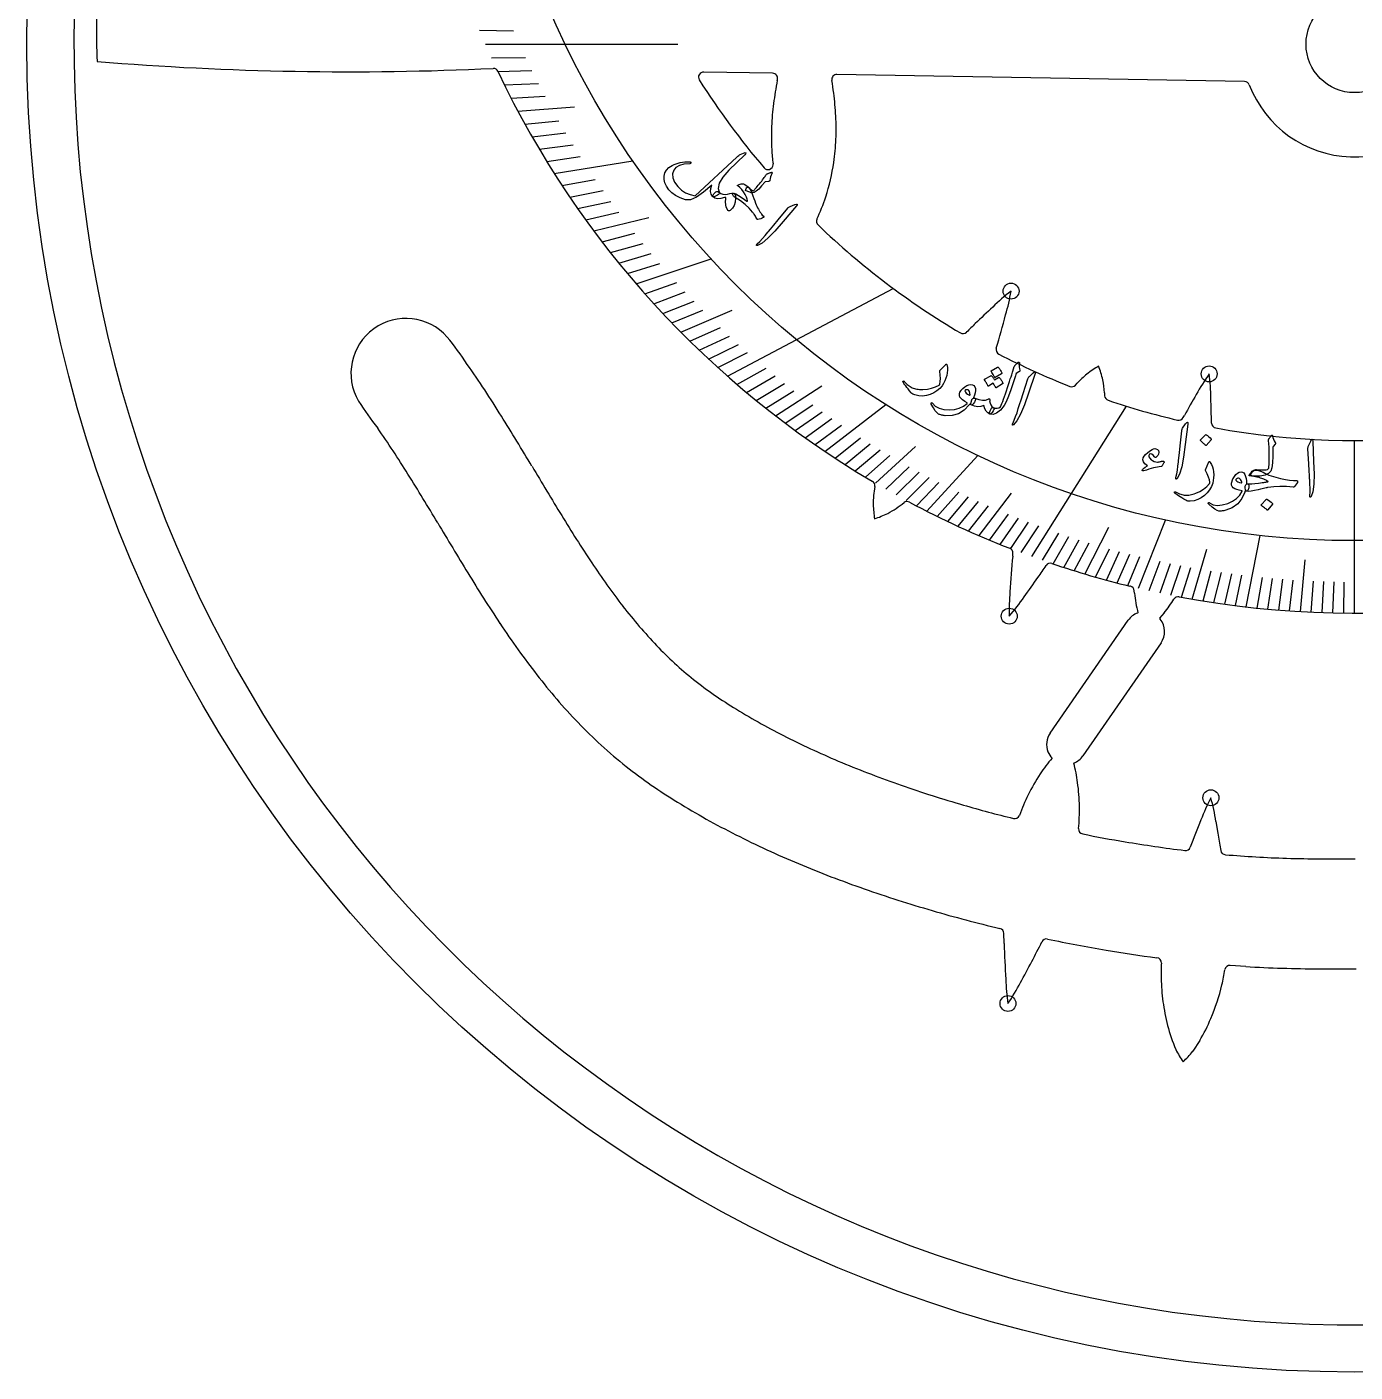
# Model space of a CAD drawing. Header units: millimetres. Extents: x -65 to 65, y -65 to 65.
# Drawn here: x -65 to 0, y -65 to 0.8 of the extents above; entities that cross this region are included whole.
import ezdxf

# ---------------------------------------------------------------- set-up
doc = ezdxf.new("R2010")
doc.units = ezdxf.units.MM
for name, color, linetype in [('CUT_INNER', 6, 'Continuous'), ('CUT_OUTER', 1, 'Continuous'), ('ENGRAVE', 7, 'Continuous'), ('ENGRAVE_FINE', 8, 'Continuous'), ('TEXT', 5, 'Continuous')]:
    doc.layers.add(name, color=color, linetype=linetype)

msp = doc.modelspace()

# ---------------------------------------------------------------- linework, layer by layer
at = {"layer": 'CUT_INNER'}
for points in [[(-61.562, -0.848), (-61.562, -0.843)], [(-28.491, -1.426), (-31.863, -1.367)], [(-28.261, -1.778), (-28.25, -1.727)], [(-5.383, -1.829), (-25.34, -1.481)], [(-28.468, -5.907), (-28.467, -5.882), (-28.47, -5.857)], [(-13.661, -16.687), (-13.572, -16.589)], [(-12.241, -17.066), (-12.234, -17.21)], [(-8.388, -18.277), (-8.329, -18.171)], [(-23.607, -21.402), (-23.622, -21.393)], [(-16.736, -25.057), (-16.723, -24.93)], [(-10.975, -26.536), (-11.003, -26.529)], [(-10.775, -26.876), (-10.784, -26.758)], [(-14.902, -33.723), (-11.077, -28.197)], [(-10.633, -27.846), (-10.605, -27.836)], [(-9.32, -27.831), (-9.553, -28.099), (-9.512, -28.146)], [(-9.474, -29.307), (-13.299, -34.833)], [(-13.743, -35.185), (-13.75, -35.188)], [(-6.785, -38.052), (-6.687, -38.629), (-6.592, -39.207), (-6.552, -39.463)], [(-17.156, -44.017), (-17.169, -43.523)], [(-5.325, -45.147), (-6.083, -45.091)], [(-7.577, -48.771), (-7.916, -49.294), (-7.919, -49.298)]]:
    msp.add_lwpolyline(points, dxfattribs=at)
msp.add_circle((0, 0), 2.375, dxfattribs=at)
for centre, radius, start, end in [((0, 0), 62.692, 117.07559, 271.72351), ((-31.87, 0.555), 29.725, 175.28933, 182.6965), ((-49.242, 148.882), 150.236, 265.29621, 272.7004), ((-42.168, -1.437), 0.25, 25.48947, 89), ((-0.001, 18.573), 46.424, 205.38591, 239.4153), ((-31.868, -1.617), 0.25, 89, 212.51953), ((-0.005, 18.57), 37.97, 212.35844, 220.42855), ((-28.495, -1.676), 0.25, 348.16692, 89), ((-11.482, -5.085), 17.102, 168.85047, 172.67583), ((-25.345, -1.731), 0.25, 89, 189.83308), ((-36.663, -3.71), 11.241, 6.7186, 9.91993), ((-5.388, -2.079), 0.25, 21.09375, 89), ((-40.36, -4.312), 14.983, 3.001, 7.3522), ((0, 0), 5.525, 201.10463, 334.67159), ((-15.112, -4.616), 13.442, 172.68423, 177.51311), ((0, 18.574), 46.425, 259.34572, 332.57926), ((0, 18.573), 37.975, 259.68682, 325.64284), ((-37.666, -4.168), 12.285, 357.71022, 2.98794), ((-17.087, -4.527), 11.465, 177.53029, 183.18171), ((-21.979, -4.903), 6.561, 182.2705, 188.35917), ((-36.264, -4.221), 10.882, 351.71689, 357.68981), ((-28.717, -5.891), 0.25, 220.25391, 356.52172), ((-35.562, -4.325), 10.172, 341.94847, 351.73128), ((-34.666, -4.632), 9.225, 334.71992, 342.03348), ((-26.095, -8.671), 0.25, 156.52121, 226.23047), ((-0.011, 18.558), 37.956, 226.23171, 239.46455), ((-10.791, -19.933), 9.89, 127.5413, 134.42556), ((-26.594, -10.468), 9.911, 343.6984, 350.57609), ((39.658, -74.096), 83.906, 133.13851, 133.94083), ((-46.442, -16.115), 2.692, 41.37716, 210.40164), ((-0.366, -32.803), 26.4, 133.58125, 134.87681), ((-92.311, 6.906), 77.883, 343.75363, 345.00082), ((-57.678, -25.135), 17.098, 33.60049, 39.17037), ((-19.169, -13.918), 0.25, 239.58984, 314.86322), ((-17.298, -14.952), 0.25, 163.91128, 242.75391), ((-91.729, -49.31), 58.852, 31.9079, 34.85802), ((-0.048, 18.467), 37.858, 242.69897, 248.47607), ((-8.195, -22.858), 8.315, 121.37763, 126.22199), ((-19.219, -18.151), 7.109, 13.99183, 19.65855), ((-7.721, -22.309), 8.183, 131.1783, 135.65107), ((-19.738, -17.692), 7.523, 4.77759, 9.64304), ((0.926, -21.898), 9.89, 144.41617, 151.30061), ((-16.944, -17.428), 9.911, 0.57344, 7.45097), ((-13.846, -16.519), 0.25, 248.37891, 317.83371), ((-34.992, -8.648), 16.359, 212.66337, 218.32823), ((-11.984, -17.197), 0.25, 182.79129, 251.54297), ((-0.042, 18.429), 37.825, 251.46837, 256.82358), ((64.926, -59.085), 83.906, 150.01351, 150.81583), ((-87.51, -19.955), 80.519, 1.00296, 1.86876), ((-166.021, -95.59), 146.38, 30.78792, 31.91579), ((-8.607, -18.157), 0.25, 256.81641, 331.08966), ((-91.875, -49.403), 53.64, 31.91311, 34.79454), ((-6.753, -18.542), 0.25, 180.796, 259.62891), ((-165.671, -95.384), 140.589, 30.78173, 31.92126), ((204.226, 124.992), 284.594, 210.78388, 211.35161), ((-23.733, -21.617), 0.25, 351.54129, 59.58984), ((-17.727, -22.635), 5.842, 170.33814, 179.08036), ((-16.467, -22.201), 7.109, 182.74183, 188.40855), ((-26.361, -15.433), 8.315, 290.12763, 294.97199), ((-25.904, -17.518), 6.25, 299.24646, 308.02155), ((-21.906, -22.642), 0.25, 62.0523, 126.58371), ((-0.049, 18.467), 46.308, 242.00141, 248.6853), ((204.25, 124.999), 290.003, 210.78613, 211.35127), ((19.419, 12.389), 68.185, 211.34383, 213.64057), ((-16.972, -24.906), 0.25, 354.51178, 68.73047), ((-6.599, -4.932), 36.928, 213.63093, 217.70725), ((57.571, -31.643), 74.598, 174.93517, 176.28544), ((-40.843, -8.303), 30.969, 324.92481, 326.22037), ((-14.895, -25.661), 0.25, 71.54397, 146.11322), ((-0.007, 18.548), 46.399, 251.38707, 256.29072), ((19.788, 12.619), 74.005, 211.35113, 213.61465), ((-84.39, 21.798), 83.906, 324.38851, 325.19083), ((-7.009, -27.682), 9.899, 174.94639, 181.83223), ((-11.034, -26.779), 0.25, 4.73438, 76.46484), ((-4.449, -26.251), 6.356, 185.63782, 194.43468), ((-16.36, -12.479), 24.591, 217.70546, 223.59412), ((-24.354, -21.475), 9.902, 318.79743, 325.67356), ((-14.336, -23.728), 6.481, 320.71526, 328.00985), ((-8.629, -27.297), 0.25, 79.2804, 147.14062), ((-10.275, -28.752), 0.975, 111.55554, 145.30554), ((-10.275, -28.752), 0.975, 325.30554, 38.43054), ((-6.029, -4.535), 43.008, 213.62344, 215.72636), ((-20.707, -16.609), 18.595, 223.61493, 231.19854), ((-12.173, -9.093), 35.359, 215.54417, 218.00727), ((-15.931, -12.136), 30.524, 217.85179, 220.73951), ((-19.692, -15.062), 20.437, 231.69738, 238.8592), ((-18.651, -14.557), 26.884, 220.61117, 223.9306), ((-12.85, -4.148), 33.317, 238.49426, 243.3214), ((-20.473, -16.376), 24.309, 223.82373, 227.54661), ((-8.84, 3.794), 42.214, 243.29894, 247.3429), ((-14.101, -34.278), 0.975, 145.30554, 201.55554), ((-21.634, -17.692), 22.555, 227.46661, 231.54497), ((-14.113, -34.284), 0.962, 201.47917, 223.64651), ((-14.101, -34.278), 0.975, 291.55554, 325.30554), ((-19.789, -15.181), 25.669, 231.80431, 238.63538), ((-5.298, 12.24), 51.373, 247.32621, 250.79771), ((-10.045, -39.124), 6.335, 138.76141, 147.50971), ((-19.863, -36.913), 6.352, 6.95993, 15.75657), ((-7.103, -41.161), 9.912, 146.7131, 153.55629), ((-23.384, -37.482), 9.917, 0.92627, 7.76114), ((-2.467, 20.329), 59.943, 250.78502, 253.84715), ((-7.246, -41.109), 9.76, 153.46056, 159.86978), ((-12.94, -4.309), 38.518, 238.35399, 243.22626), ((-4.449, 12.81), 52.169, 253.64061, 256.41515), ((-23.146, -37.497), 9.679, 354.66738, 1.03488), ((1.746, -41.464), 9.901, 152.47716, 159.35434), ((-16.574, -39.537), 9.901, 8.62721, 15.51186), ((-16.642, -37.657), 0.25, 255.91891, 338.38406), ((70.273, -69.295), 83.861, 158.06892, 159.04913), ((-8.907, 3.65), 47.44, 243.20784, 247.27814), ((-13.26, -38.413), 0.25, 176.1388, 258.56773), ((-3.672, 7.788), 47.435, 258.27779, 260.8274), ((-0.16, 26.702), 66.669, 260.4389, 262.97847), ((-8.276, -39.219), 0.25, 262.39375, 338.96161), ((-6.305, -39.425), 0.25, 188.84276, 265.77692), ((-5.345, 12.119), 56.628, 247.26376, 250.75101), ((-1.743, 13.162), 53.034, 265.04544, 268.28746), ((-1.144, 30.001), 69.883, 268.20913, 270.96076), ((-2.497, 20.236), 65.229, 250.73969, 253.81123), ((-0.926, 25.543), 70.765, 253.7873, 256.57266), ((-17.419, -43.529), 0.25, 1.46071, 75.91891), ((57.402, -41.564), 74.598, 181.8841, 183.23437), ((-58.323, -22.357), 48.128, 332.0665, 333.36205), ((-15.081, -44.048), 0.25, 78.56792, 153.06215), ((-1.184, 21.696), 66.947, 258.06279, 260.56582), ((-2.375, 12.573), 57.753, 260.24847, 262.74128), ((-9.706, -44.965), 0.25, 356.77641, 82.39375), ((-89.983, -5.692), 83.906, 331.33744, 332.13975), ((-2.207, -45.472), 7.266, 176.11234, 181.97571), ((-13.596, -44.269), 7.321, 345.98184, 351.88451), ((-6.101, -45.34), 0.25, 85.77739, 171.20963), ((-1.547, 17.54), 62.801, 266.55085, 268.17898), ((-1.145, 29.867), 75.134, 268.17148, 270.93302), ((-7.174, -45.445), 9.909, 181.89699, 188.77607), ((-25.143, -41.388), 9.893, 325.74141, 332.6241), ((0.809, -45.497), 10.28, 181.25778, 187.66776), ((-16.394, -43.706), 10.172, 336.94149, 346.7243), ((0.45, -45.547), 9.917, 187.65786, 194.49273), ((-1.34, -46.041), 8.06, 194.27652, 203.16084), ((-15.676, -44.021), 9.389, 329.61005, 336.99434), ((-2.455, -45.91), 7.109, 207.67235, 213.33907), ((-14.28, -43.943), 8.315, 315.05815, 319.90252)]:
    msp.add_arc(centre, radius, start, end, dxfattribs=at)
at = {"layer": 'CUT_OUTER'}
msp.add_circle((0, 0), 65, dxfattribs=at)
at = {"layer": 'ENGRAVE'}
for points in [[(-42.548, 0), (-33.123, 0)], [(-39.18, -6.332), (-35.337, -5.71)], [(-35.17, -11.732), (-31.505, -10.509)], [(-30.706, -16.247), (-22.589, -11.953)], [(-25.926, -19.938), (-22.946, -17.646)], [(-15.8, -25.08), (-11.165, -17.723)], [(0, -27.852), (0, -19.402)], [(-20.934, -22.864), (-18.436, -20.137)], [(-10.576, -26.631), (-9.251, -23.293)], [(-5.3, -27.548), (-4.628, -24.052)]]:
    msp.add_lwpolyline(points, dxfattribs=at)
for centre, radius in [((0, 18.574), 42.877), ((-16.817, -12.09), 0.39), ((-7.117, -16.142), 0.39), ((-16.904, -27.999), 0.39), ((-7.034, -36.888), 0.39), ((-16.967, -46.958), 0.39)]:
    msp.add_circle(centre, radius, dxfattribs=at)
at = {"layer": 'ENGRAVE_FINE'}
for points in [[(-42.841, 0.685), (-41.176, 0.659)], [(-42.247, -0.676), (-40.582, -0.649)], [(-41.937, -1.342), (-40.273, -1.289)], [(-41.619, -1.999), (-39.956, -1.919)], [(-41.292, -2.646), (-39.631, -2.54)], [(-40.958, -3.284), (-38.188, -3.062)], [(-40.617, -3.912), (-38.961, -3.753)], [(-40.268, -4.531), (-38.615, -4.345)], [(-39.912, -5.141), (-38.263, -4.928)], [(-39.549, -5.741), (-37.905, -5.502)], [(-38.804, -6.913), (-37.17, -6.622)], [(-38.422, -7.485), (-36.794, -7.168)], [(-38.035, -8.048), (-36.413, -7.704)], [(-37.641, -8.601), (-36.026, -8.232)], [(-37.242, -9.146), (-34.556, -8.486)], [(-36.838, -9.681), (-35.238, -9.26)], [(-36.428, -10.207), (-34.836, -9.761)], [(-36.013, -10.724), (-34.43, -10.253)], [(-35.594, -11.232), (-34.02, -10.736)], [(-34.741, -12.222), (-33.187, -11.675)], [(-34.308, -12.704), (-32.765, -12.132)], [(-33.871, -13.177), (-32.339, -12.581)], [(-33.43, -13.641), (-31.91, -13.021)], [(-32.985, -14.096), (-30.466, -13.02)], [(-32.536, -14.543), (-31.04, -13.875)], [(-32.083, -14.982), (-30.601, -14.29)], [(-31.627, -15.412), (-30.158, -14.696)], [(-31.168, -15.834), (-29.713, -15.095)], [(-30.24, -16.652), (-28.814, -15.867)], [(-29.771, -17.049), (-28.36, -16.241)], [(-29.3, -17.438), (-27.905, -16.608)], [(-28.825, -17.819), (-27.446, -16.967)], [(-28.348, -18.192), (-26.074, -16.732)], [(-27.869, -18.557), (-26.523, -17.661)], [(-27.387, -18.914), (-26.058, -17.996)], [(-26.902, -19.263), (-25.592, -18.325)], [(-26.415, -19.604), (-25.123, -18.645)], [(-25.435, -20.264), (-24.181, -19.264)], [(-24.942, -20.582), (-23.707, -19.563)], [(-23.452, -21.493), (-21.49, -19.695)], [(-24.447, -20.893), (-23.231, -19.854)], [(-23.95, -21.197), (-22.755, -20.139)], [(-22.951, -21.782), (-21.797, -20.686)], [(-22.449, -22.063), (-21.316, -20.949)], [(-21.945, -22.337), (-20.833, -21.205)], [(-21.44, -22.604), (-20.35, -21.455)], [(-20.426, -23.117), (-19.38, -21.933)], [(-19.916, -23.363), (-18.893, -22.163)], [(-19.406, -23.601), (-18.406, -22.385)], [(-18.381, -24.058), (-16.791, -21.978)], [(-18.894, -23.833), (-17.917, -22.601)], [(-17.867, -24.276), (-16.938, -23.014)], [(-17.351, -24.487), (-16.447, -23.21)], [(-16.835, -24.692), (-15.955, -23.401)], [(-16.318, -24.889), (-15.463, -23.584)], [(-13.197, -25.937), (-12.027, -23.637)], [(-15.281, -25.265), (-14.476, -23.933)], [(-14.761, -25.443), (-13.981, -24.099)], [(-14.24, -25.614), (-13.486, -24.258)], [(-13.719, -25.778), (-12.991, -24.41)], [(-12.674, -26.088), (-11.998, -24.698)], [(-12.15, -26.233), (-11.502, -24.833)], [(-11.626, -26.372), (-11.004, -24.962)], [(-7.943, -27.167), (-7.227, -24.718)], [(-11.101, -26.505), (-10.507, -25.084)], [(-10.05, -26.751), (-9.51, -25.312)], [(-9.524, -26.864), (-9.011, -25.417)], [(-8.998, -26.971), (-8.512, -25.517)], [(-8.47, -27.072), (-8.013, -25.61)], [(-2.651, -27.776), (-2.41, -25.25)], [(-7.415, -27.256), (-7.013, -25.78)], [(-6.887, -27.338), (-6.513, -25.856)], [(-6.358, -27.414), (-6.013, -25.926)], [(-5.829, -27.484), (-5.513, -25.991)], [(-4.771, -27.606), (-4.511, -26.104)], [(-4.241, -27.657), (-4.01, -26.151)], [(-3.712, -27.703), (-3.509, -26.193)], [(-3.182, -27.742), (-3.008, -26.23)], [(-2.121, -27.803), (-2.006, -26.286)], [(-1.591, -27.824), (-1.504, -26.305)], [(-1.061, -27.84), (-1.003, -26.32)], [(-0.53, -27.849), (-0.501, -26.328)]]:
    msp.add_lwpolyline(points, dxfattribs=at)
at = {"layer": 'TEXT'}
for points in [[(-30.634, -6.177), (-30.93, -6.51), (-31.107, -6.808), (-31.163, -7.072), (-31.098, -7.301), (-31.105, -7.325), (-31.133, -7.354), (-31.183, -7.39), (-31.255, -7.432), (-31.314, -7.462), (-31.36, -7.478), (-31.394, -7.48), (-31.416, -7.468), (-31.491, -7.345), (-31.524, -7.209), (-31.515, -7.059), (-31.463, -6.895), (-31.87, -7.253), (-32.22, -7.493), (-32.514, -7.613), (-32.753, -7.614), (-33.015, -7.52), (-33.238, -7.407), (-33.422, -7.275), (-33.566, -7.125), (-33.682, -6.955), (-33.76, -6.787), (-33.799, -6.62), (-33.799, -6.455), (-33.76, -6.3), (-33.682, -6.163), (-33.564, -6.042), (-33.408, -5.939), (-33.316, -5.895), (-33.22, -5.856), (-33.119, -5.824), (-33.014, -5.798), (-32.904, -5.778), (-32.79, -5.764), (-32.671, -5.756), (-32.547, -5.755), (-32.532, -5.757), (-32.518, -5.762), (-32.507, -5.77), (-32.497, -5.78), (-32.492, -5.79), (-32.489, -5.801), (-32.49, -5.813), (-32.495, -5.825), (-32.503, -5.835), (-32.515, -5.844), (-32.531, -5.849), (-32.551, -5.851), (-32.831, -5.882), (-33.054, -5.944), (-33.221, -6.039), (-33.331, -6.167), (-33.393, -6.349), (-33.381, -6.545), (-33.296, -6.754), (-33.136, -6.974), (-32.959, -7.141), (-32.758, -7.272), (-32.533, -7.364), (-32.285, -7.419), (-30.238, -5.527), (-30.189, -5.483), (-30.145, -5.447), (-30.108, -5.42), (-30.076, -5.403), (-29.838, -5.308), (-29.804, -5.317), (-29.795, -5.339), (-29.811, -5.373), (-29.853, -5.42)], [(-28.643, -6.306), (-28.625, -6.3), (-28.608, -6.295), (-28.594, -6.29), (-28.58, -6.285), (-28.569, -6.281), (-28.56, -6.278), (-28.552, -6.276), (-28.547, -6.274), (-28.536, -6.273), (-28.526, -6.274), (-28.518, -6.278), (-28.511, -6.284), (-28.506, -6.291), (-28.504, -6.3), (-28.505, -6.308), (-28.509, -6.317), (-28.554, -6.407), (-28.589, -6.496), (-28.613, -6.583), (-28.626, -6.668), (-28.631, -6.688), (-28.642, -6.703), (-28.66, -6.714), (-28.684, -6.719), (-28.853, -6.738), (-29.027, -6.943), (-29.167, -7.092), (-29.289, -7.198), (-29.393, -7.262), (-29.48, -7.282), (-29.537, -7.275), (-29.612, -7.253), (-29.705, -7.216), (-29.815, -7.164), (-29.79, -7.062), (-29.75, -7.01), (-29.693, -7.009), (-29.619, -7.059), (-29.57, -7.102), (-29.523, -7.138), (-29.48, -7.169), (-29.438, -7.193), (-29.424, -7.181), (-29.405, -7.163), (-29.382, -7.138), (-29.354, -7.106), (-29.321, -7.067), (-29.284, -7.021), (-29.24, -6.968), (-29.192, -6.909), (-29.132, -6.836), (-29.076, -6.767), (-29.025, -6.702), (-28.978, -6.641), (-28.935, -6.584), (-28.896, -6.53), (-28.861, -6.48), (-28.831, -6.433), (-28.806, -6.397), (-28.784, -6.369), (-28.765, -6.351), (-28.748, -6.341), (-28.73, -6.336), (-28.706, -6.329), (-28.677, -6.319), (-28.643, -6.306)], [(-30.364, -7.31), (-30.332, -7.355), (-30.311, -7.409), (-30.3, -7.473), (-30.301, -7.546), (-30.327, -7.737), (-30.379, -7.899), (-30.459, -8.032), (-30.568, -8.137), (-30.607, -8.158), (-30.643, -8.158), (-30.676, -8.138), (-30.705, -8.098), (-30.757, -7.986), (-30.787, -7.859), (-30.793, -7.719), (-30.776, -7.564), (-30.774, -7.531), (-30.785, -7.512), (-30.807, -7.505), (-30.841, -7.511), (-31.026, -7.561), (-31.184, -7.569), (-31.315, -7.537), (-31.419, -7.465), (-31.424, -7.453), (-31.424, -7.436), (-31.418, -7.415), (-31.407, -7.39), (-31.364, -7.325), (-31.32, -7.273), (-31.275, -7.234), (-31.227, -7.209), (-31.204, -7.205), (-31.182, -7.207), (-31.159, -7.215), (-31.136, -7.23), (-31.032, -7.305), (-30.926, -7.349), (-30.816, -7.363), (-30.703, -7.346), (-30.585, -7.316), (-30.489, -7.3), (-30.415, -7.298), (-30.364, -7.31)], [(-30.192, -6.899), (-30.136, -6.869), (-30.08, -6.848), (-30.025, -6.835), (-29.97, -6.832), (-29.91, -6.843), (-29.846, -6.87), (-29.778, -6.912), (-29.707, -6.971), (-29.671, -7.005), (-29.638, -7.041), (-29.609, -7.078), (-29.583, -7.117), (-29.559, -7.157), (-29.538, -7.197), (-29.519, -7.239), (-29.502, -7.281), (-29.452, -7.429), (-29.405, -7.561), (-29.364, -7.677), (-29.327, -7.777), (-29.294, -7.862), (-29.267, -7.93), (-29.244, -7.983), (-29.226, -8.02), (-29.186, -8.086), (-29.147, -8.149), (-29.108, -8.208), (-29.068, -8.264), (-29.03, -8.317), (-28.994, -8.366), (-28.959, -8.411), (-28.927, -8.453), (-28.923, -8.461), (-28.924, -8.469), (-28.932, -8.478), (-28.945, -8.487), (-29.009, -8.522), (-29.074, -8.55), (-29.142, -8.571), (-29.212, -8.585), (-29.221, -8.585), (-29.23, -8.582), (-29.238, -8.576), (-29.245, -8.567), (-29.276, -8.513), (-29.306, -8.463), (-29.335, -8.414), (-29.364, -8.369), (-29.392, -8.326), (-29.419, -8.286), (-29.446, -8.25), (-29.472, -8.217), (-29.64, -8.027), (-29.838, -7.846), (-30.067, -7.674), (-30.327, -7.509), (-30.371, -7.48), (-30.405, -7.447), (-30.429, -7.411), (-30.444, -7.373), (-30.448, -7.339), (-30.439, -7.315), (-30.419, -7.303), (-30.386, -7.302), (-30.293, -7.332), (-30.156, -7.406), (-29.975, -7.522), (-29.75, -7.681), (-29.739, -7.686), (-29.731, -7.689), (-29.725, -7.69), (-29.721, -7.688), (-29.718, -7.657), (-29.736, -7.593), (-29.774, -7.496), (-29.834, -7.367), (-29.909, -7.229), (-29.994, -7.111), (-30.091, -7.013), (-30.198, -6.936), (-30.208, -6.928), (-30.211, -6.92), (-30.205, -6.91), (-30.192, -6.899)], [(-27.401, -7.851), (-27.32, -7.826), (-27.281, -7.829), (-27.281, -7.86), (-27.322, -7.921), (-27.977, -8.684), (-28.379, -9.153), (-28.721, -9.505), (-29.006, -9.74), (-29.233, -9.856), (-29.257, -9.86), (-29.273, -9.859), (-29.282, -9.852), (-29.283, -9.84), (-29.279, -9.826), (-29.271, -9.812), (-29.26, -9.796), (-29.244, -9.78), (-29.117, -9.656), (-28.988, -9.52), (-28.857, -9.37), (-28.724, -9.207), (-28.688, -9.165), (-28.593, -9.051), (-28.438, -8.864), (-28.224, -8.606), (-27.75, -8.03), (-27.723, -8.002), (-27.696, -7.978), (-27.668, -7.959), (-27.639, -7.946)], [(-20.009, -15.675), (-20.003, -15.67), (-19.998, -15.666), (-19.993, -15.664), (-19.988, -15.664), (-19.978, -15.669), (-19.968, -15.68), (-19.96, -15.698), (-19.952, -15.723), (-19.932, -15.836), (-19.928, -15.957), (-19.94, -16.085), (-19.966, -16.22), (-20.006, -16.358), (-20.056, -16.488), (-20.117, -16.61), (-20.189, -16.724), (-20.308, -16.858), (-20.445, -16.975), (-20.6, -17.072), (-20.773, -17.151), (-20.958, -17.206), (-21.146, -17.227), (-21.339, -17.216), (-21.534, -17.171), (-21.583, -17.154), (-21.628, -17.13), (-21.67, -17.099), (-21.707, -17.062), (-21.787, -16.967), (-21.858, -16.88), (-21.921, -16.801), (-21.975, -16.731), (-22.021, -16.669), (-22.058, -16.616), (-22.086, -16.572), (-22.106, -16.536), (-22.109, -16.527), (-22.11, -16.519), (-22.109, -16.512), (-22.107, -16.506), (-22.102, -16.5), (-22.096, -16.495), (-22.089, -16.491), (-22.081, -16.489), (-22.072, -16.488), (-22.064, -16.491), (-22.055, -16.497), (-22.047, -16.505), (-21.995, -16.56), (-21.945, -16.61), (-21.895, -16.655), (-21.846, -16.696), (-21.797, -16.732), (-21.749, -16.765), (-21.701, -16.793), (-21.652, -16.817), (-21.602, -16.838), (-21.548, -16.857), (-21.49, -16.872), (-21.428, -16.884), (-21.362, -16.894), (-21.292, -16.9), (-21.218, -16.902), (-21.14, -16.902), (-20.913, -16.885), (-20.704, -16.843), (-20.514, -16.778), (-20.341, -16.688), (-20.328, -16.68), (-20.317, -16.669), (-20.308, -16.654), (-20.301, -16.636), (-20.281, -16.515), (-20.276, -16.37), (-20.286, -16.202), (-20.309, -16.011), (-20.309, -16), (-20.307, -15.991), (-20.304, -15.984), (-20.3, -15.979)], [(-16.621, -15.718), (-16.569, -15.669), (-16.527, -15.631), (-16.497, -15.602), (-16.478, -15.583), (-16.465, -15.571), (-16.453, -15.565), (-16.44, -15.563), (-16.428, -15.566), (-16.416, -15.575), (-16.409, -15.587), (-16.405, -15.602), (-16.407, -15.622), (-16.416, -15.715), (-16.415, -15.803), (-16.405, -15.885), (-16.385, -15.963), (-16.38, -15.987), (-16.386, -16.009), (-16.402, -16.029), (-16.428, -16.046), (-16.561, -16.124), (-16.58, -16.177), (-16.599, -16.23), (-16.617, -16.282), (-16.634, -16.333), (-16.652, -16.383), (-16.669, -16.432), (-16.685, -16.481), (-16.701, -16.528), (-16.848, -16.966), (-16.971, -17.305), (-17.07, -17.544), (-17.146, -17.683), (-17.34, -17.91), (-17.523, -18.058), (-17.696, -18.127), (-17.858, -18.117), (-17.862, -18.115), (-17.866, -18.113), (-17.87, -18.112), (-17.873, -18.11), (-17.886, -18.078), (-17.877, -18.024), (-17.847, -17.947), (-17.796, -17.847), (-17.774, -17.812), (-17.751, -17.79), (-17.725, -17.781), (-17.697, -17.786), (-17.594, -17.813), (-17.499, -17.817), (-17.413, -17.798), (-17.335, -17.756), (-17.302, -17.678), (-17.265, -17.587), (-17.227, -17.485), (-17.185, -17.371), (-17.141, -17.245), (-17.094, -17.109), (-17.045, -16.963), (-16.993, -16.805), (-16.94, -16.652), (-16.893, -16.513), (-16.852, -16.39), (-16.816, -16.282), (-16.785, -16.19), (-16.76, -16.114), (-16.739, -16.054), (-16.723, -16.009), (-16.657, -15.783), (-16.648, -15.761), (-16.639, -15.743), (-16.63, -15.729), (-16.621, -15.718)], [(-17.428, -16.314), (-17.421, -16.312), (-17.414, -16.312), (-17.405, -16.316), (-17.396, -16.321), (-17.368, -16.352), (-17.341, -16.384), (-17.316, -16.417), (-17.293, -16.45), (-17.272, -16.485), (-17.252, -16.52), (-17.233, -16.558), (-17.216, -16.597), (-17.214, -16.607), (-17.216, -16.617), (-17.221, -16.625), (-17.229, -16.632), (-17.539, -16.825), (-17.546, -16.827), (-17.553, -16.823), (-17.56, -16.815), (-17.568, -16.802), (-17.573, -16.793), (-17.581, -16.779), (-17.592, -16.761), (-17.606, -16.738), (-17.623, -16.709), (-17.642, -16.677), (-17.665, -16.64), (-17.692, -16.599), (-17.921, -16.739), (-17.93, -16.741), (-17.938, -16.738), (-17.946, -16.728), (-17.953, -16.714), (-17.959, -16.701), (-17.97, -16.682), (-17.984, -16.657), (-18.003, -16.624), (-18.025, -16.585), (-18.053, -16.539), (-18.085, -16.485), (-18.122, -16.425), (-18.125, -16.416), (-18.124, -16.41), (-18.121, -16.405), (-18.114, -16.401), (-17.805, -16.229), (-17.798, -16.227), (-17.791, -16.227), (-17.782, -16.231), (-17.773, -16.236), (-17.753, -16.259), (-17.733, -16.281), (-17.715, -16.304), (-17.696, -16.328), (-17.679, -16.353), (-17.663, -16.378), (-17.648, -16.404), (-17.634, -16.431)], [(-17.481, -15.812), (-17.474, -15.809), (-17.467, -15.81), (-17.458, -15.813), (-17.449, -15.819), (-17.421, -15.85), (-17.395, -15.881), (-17.371, -15.914), (-17.348, -15.947), (-17.328, -15.982), (-17.308, -16.018), (-17.29, -16.055), (-17.274, -16.094), (-17.271, -16.107), (-17.272, -16.117), (-17.276, -16.125), (-17.283, -16.131), (-17.593, -16.323), (-17.602, -16.325), (-17.61, -16.321), (-17.618, -16.312), (-17.625, -16.298), (-17.631, -16.285), (-17.642, -16.267), (-17.656, -16.241), (-17.674, -16.209), (-17.696, -16.17), (-17.723, -16.124), (-17.755, -16.071), (-17.791, -16.011), (-17.796, -16.002), (-17.797, -15.995), (-17.794, -15.989), (-17.787, -15.986)], [(-15.731, -16.091), (-15.666, -16.037), (-15.628, -16.025), (-15.617, -16.055), (-15.632, -16.126), (-15.96, -17.077), (-16.16, -17.661), (-16.349, -18.115), (-16.527, -18.438), (-16.696, -18.629), (-16.716, -18.642), (-16.732, -18.647), (-16.742, -18.644), (-16.747, -18.633), (-16.749, -18.619), (-16.747, -18.603), (-16.742, -18.584), (-16.734, -18.563), (-16.661, -18.401), (-16.592, -18.227), (-16.525, -18.039), (-16.461, -17.838), (-16.444, -17.786), (-16.397, -17.645), (-16.322, -17.415), (-16.218, -17.096), (-15.99, -16.386), (-15.975, -16.349), (-15.959, -16.317), (-15.939, -16.289), (-15.918, -16.266)], [(-18.861, -17.663), (-19.104, -17.915), (-19.382, -18.088), (-19.696, -18.178), (-20.045, -18.186), (-20.09, -18.181), (-20.135, -18.174), (-20.178, -18.166), (-20.219, -18.157), (-20.259, -18.147), (-20.297, -18.135), (-20.333, -18.121), (-20.367, -18.106), (-20.442, -18.05), (-20.526, -17.951), (-20.619, -17.808), (-20.721, -17.62), (-20.73, -17.597), (-20.732, -17.578), (-20.727, -17.563), (-20.716, -17.552), (-20.702, -17.548), (-20.688, -17.55), (-20.674, -17.559), (-20.661, -17.575), (-20.526, -17.719), (-20.342, -17.822), (-20.109, -17.884), (-19.828, -17.903), (-19.579, -17.882), (-19.352, -17.821), (-19.146, -17.721), (-18.961, -17.583), (-18.958, -17.576), (-18.958, -17.57), (-18.959, -17.564), (-18.963, -17.559), (-19.086, -17.485), (-19.186, -17.413), (-19.263, -17.344), (-19.317, -17.278), (-19.347, -17.204), (-19.348, -17.124), (-19.319, -17.038), (-19.261, -16.946), (-19.252, -16.934), (-19.242, -16.923), (-19.232, -16.911), (-19.221, -16.9), (-19.21, -16.888), (-19.198, -16.876), (-19.185, -16.863), (-19.171, -16.85), (-19.073, -16.77), (-18.976, -16.713), (-18.879, -16.677), (-18.783, -16.664), (-18.698, -16.674), (-18.633, -16.709), (-18.588, -16.769), (-18.565, -16.853), (-18.559, -16.957), (-18.571, -17.067), (-18.601, -17.184), (-18.649, -17.308), (-18.642, -17.311), (-18.634, -17.314), (-18.627, -17.317), (-18.62, -17.32), (-18.613, -17.323), (-18.607, -17.326), (-18.599, -17.329), (-18.592, -17.332), (-18.57, -17.351), (-18.559, -17.376), (-18.558, -17.409), (-18.569, -17.45), (-18.586, -17.492), (-18.608, -17.532), (-18.634, -17.571), (-18.665, -17.608), (-18.695, -17.639), (-18.722, -17.658), (-18.744, -17.666), (-18.763, -17.663), (-18.833, -17.626), (-18.837, -17.633), (-18.843, -17.641), (-18.851, -17.651), (-18.861, -17.663)], [(-18.826, -17.164), (-18.829, -17.078), (-18.846, -17.009), (-18.877, -16.958), (-18.922, -16.924), (-18.955, -16.916), (-18.987, -16.914), (-19.019, -16.919), (-19.05, -16.929), (-19.063, -16.937), (-19.07, -16.949), (-19.073, -16.964), (-19.07, -16.983), (-19.05, -17.036), (-19.008, -17.088), (-18.943, -17.137), (-18.855, -17.186), (-18.845, -17.189), (-18.837, -17.186), (-18.83, -17.178), (-18.826, -17.164)], [(-17.697, -17.786), (-17.672, -17.81), (-17.656, -17.83), (-17.647, -17.847), (-17.646, -17.861), (-17.652, -17.879), (-17.66, -17.9), (-17.673, -17.923), (-17.689, -17.949), (-17.746, -18.031), (-17.794, -18.086), (-17.831, -18.115), (-17.858, -18.117), (-17.953, -18.054), (-18.033, -17.962), (-18.099, -17.843), (-18.15, -17.695), (-18.291, -17.736), (-18.44, -17.745), (-18.599, -17.72), (-18.767, -17.661), (-18.782, -17.649), (-18.79, -17.631), (-18.792, -17.609), (-18.787, -17.582), (-18.737, -17.414), (-18.731, -17.395), (-18.72, -17.378), (-18.704, -17.361), (-18.683, -17.345), (-18.662, -17.335), (-18.641, -17.33), (-18.619, -17.33), (-18.598, -17.334), (-18.398, -17.402), (-18.221, -17.431), (-18.065, -17.42), (-17.932, -17.37), (-17.916, -17.362), (-17.899, -17.359), (-17.883, -17.36), (-17.866, -17.366), (-17.853, -17.375), (-17.846, -17.387), (-17.845, -17.4), (-17.85, -17.415), (-17.856, -17.429), (-17.861, -17.442), (-17.863, -17.453), (-17.864, -17.463), (-17.839, -17.567), (-17.802, -17.656), (-17.755, -17.729), (-17.697, -17.786)], [(-8.269, -18.584), (-8.216, -18.518), (-8.181, -18.499), (-8.164, -18.526), (-8.165, -18.599), (-8.29, -19.597), (-8.366, -20.209), (-8.457, -20.692), (-8.565, -21.045), (-8.691, -21.267), (-8.709, -21.283), (-8.723, -21.291), (-8.734, -21.291), (-8.741, -21.281), (-8.745, -21.268), (-8.747, -21.252), (-8.746, -21.232), (-8.742, -21.21), (-8.704, -21.037), (-8.672, -20.851), (-8.645, -20.654), (-8.624, -20.444), (-8.618, -20.39), (-8.601, -20.242), (-8.575, -20.001), (-8.539, -19.668), (-8.461, -18.926), (-8.455, -18.888), (-8.445, -18.853), (-8.432, -18.822), (-8.416, -18.794)], [(-7.296, -19.12), (-7.29, -19.116), (-7.283, -19.115), (-7.274, -19.115), (-7.264, -19.118), (-7.195, -19.164), (-7.131, -19.216), (-7.074, -19.275), (-7.021, -19.339), (-7.017, -19.348), (-7.016, -19.357), (-7.018, -19.364), (-7.024, -19.372), (-7.263, -19.643), (-7.272, -19.649), (-7.281, -19.649), (-7.291, -19.643), (-7.302, -19.631), (-7.311, -19.621), (-7.326, -19.606), (-7.347, -19.585), (-7.373, -19.56), (-7.405, -19.528), (-7.443, -19.492), (-7.488, -19.45), (-7.54, -19.402), (-7.546, -19.394), (-7.549, -19.387), (-7.548, -19.381), (-7.543, -19.376)], [(-4.188, -20.693), (-4.184, -20.575), (-4.181, -20.451), (-4.18, -20.321), (-4.179, -20.184), (-4.18, -20.041), (-4.182, -19.89), (-4.185, -19.732), (-4.189, -19.566), (-4.218, -19.394), (-4.216, -19.372), (-4.211, -19.352), (-4.204, -19.333), (-4.193, -19.315), (-4.187, -19.306), (-4.179, -19.294), (-4.168, -19.279), (-4.154, -19.262), (-4.138, -19.241), (-4.12, -19.217), (-4.101, -19.189), (-4.079, -19.159), (-4.071, -19.149), (-4.062, -19.142), (-4.052, -19.138), (-4.041, -19.138), (-4.032, -19.141), (-4.026, -19.148), (-4.021, -19.159), (-4.018, -19.174), (-4, -19.256), (-3.971, -19.338), (-3.93, -19.418), (-3.879, -19.496), (-3.866, -19.518), (-3.863, -19.539), (-3.869, -19.559), (-3.884, -19.578), (-3.978, -19.688), (-3.986, -19.701), (-3.992, -19.72), (-3.996, -19.743), (-3.998, -19.772), (-3.996, -20.174), (-4.011, -20.496), (-4.046, -20.736), (-4.099, -20.896), (-4.205, -21.018), (-4.377, -21.101), (-4.613, -21.144), (-4.914, -21.145), (-5.023, -21.125), (-5.073, -21.083), (-5.063, -21.021), (-4.995, -20.937), (-4.983, -20.926), (-4.972, -20.915), (-4.961, -20.905), (-4.95, -20.895), (-4.94, -20.885), (-4.93, -20.875), (-4.92, -20.866), (-4.911, -20.857), (-4.888, -20.84), (-4.862, -20.829), (-4.833, -20.824), (-4.801, -20.825), (-4.656, -20.838), (-4.527, -20.843), (-4.416, -20.84), (-4.32, -20.831), (-4.266, -20.817), (-4.225, -20.789), (-4.199, -20.748), (-4.188, -20.693)], [(-2.147, -19.432), (-2.105, -19.359), (-2.074, -19.334), (-2.053, -19.358), (-2.041, -19.43), (-2.003, -20.435), (-1.98, -21.052), (-1.992, -21.543), (-2.041, -21.909), (-2.129, -22.148), (-2.144, -22.167), (-2.156, -22.177), (-2.167, -22.178), (-2.176, -22.17), (-2.183, -22.158), (-2.187, -22.142), (-2.189, -22.123), (-2.189, -22.1), (-2.179, -21.923), (-2.178, -21.735), (-2.183, -21.536), (-2.196, -21.326), (-2.199, -21.271), (-2.206, -21.122), (-2.219, -20.881), (-2.237, -20.545), (-2.281, -19.801), (-2.281, -19.762), (-2.277, -19.726), (-2.269, -19.693), (-2.257, -19.664)], [(-9.402, -20.609), (-9.419, -20.634), (-9.437, -20.653), (-9.455, -20.667), (-9.473, -20.676), (-9.557, -20.686), (-9.647, -20.701), (-9.743, -20.721), (-9.845, -20.745), (-9.954, -20.773), (-10.07, -20.807), (-10.192, -20.845), (-10.321, -20.889), (-10.343, -20.892), (-10.361, -20.891), (-10.375, -20.884), (-10.386, -20.872), (-10.388, -20.867), (-10.39, -20.863), (-10.391, -20.86), (-10.391, -20.858), (-10.381, -20.814), (-10.335, -20.765), (-10.253, -20.709), (-10.134, -20.646), (-10.259, -20.545), (-10.337, -20.446), (-10.367, -20.349), (-10.351, -20.255), (-10.307, -20.175), (-10.232, -20.089), (-10.128, -19.996), (-9.995, -19.896), (-9.911, -19.846), (-9.838, -19.813), (-9.776, -19.798), (-9.724, -19.801), (-9.641, -19.837), (-9.592, -19.893), (-9.578, -19.971), (-9.599, -20.069), (-9.612, -20.104), (-9.632, -20.138), (-9.657, -20.173), (-9.688, -20.207), (-9.717, -20.23), (-9.745, -20.238), (-9.769, -20.228), (-9.791, -20.202), (-9.857, -20.113), (-9.919, -20.063), (-9.978, -20.05), (-10.033, -20.076), (-10.071, -20.131), (-10.07, -20.194), (-10.03, -20.264), (-9.95, -20.343), (-9.885, -20.388), (-9.811, -20.422), (-9.729, -20.444), (-9.639, -20.454), (-9.609, -20.454), (-9.576, -20.45), (-9.541, -20.443), (-9.503, -20.433), (-9.483, -20.428), (-9.464, -20.423), (-9.445, -20.419), (-9.427, -20.416), (-9.41, -20.413), (-9.395, -20.412), (-9.38, -20.411), (-9.367, -20.411), (-9.336, -20.42), (-9.323, -20.44), (-9.325, -20.471), (-9.345, -20.513)], [(-7.132, -20.445), (-7.128, -20.438), (-7.124, -20.433), (-7.12, -20.43), (-7.116, -20.427), (-7.105, -20.428), (-7.092, -20.436), (-7.078, -20.45), (-7.062, -20.47), (-7.005, -20.571), (-6.96, -20.683), (-6.927, -20.807), (-6.906, -20.942), (-6.896, -21.086), (-6.899, -21.226), (-6.915, -21.361), (-6.943, -21.492), (-7.01, -21.66), (-7.099, -21.816), (-7.211, -21.96), (-7.347, -22.093), (-7.502, -22.208), (-7.672, -22.292), (-7.856, -22.347), (-8.055, -22.372), (-8.108, -22.372), (-8.158, -22.365), (-8.207, -22.35), (-8.255, -22.328), (-8.363, -22.265), (-8.459, -22.208), (-8.545, -22.156), (-8.62, -22.108), (-8.684, -22.066), (-8.737, -22.028), (-8.779, -21.996), (-8.809, -21.969), (-8.815, -21.962), (-8.819, -21.954), (-8.821, -21.948), (-8.821, -21.942), (-8.818, -21.934), (-8.814, -21.927), (-8.809, -21.921), (-8.802, -21.916), (-8.794, -21.913), (-8.785, -21.913), (-8.775, -21.915), (-8.764, -21.92), (-8.697, -21.954), (-8.633, -21.984), (-8.57, -22.009), (-8.511, -22.031), (-8.453, -22.049), (-8.396, -22.062), (-8.341, -22.073), (-8.287, -22.079), (-8.233, -22.082), (-8.175, -22.08), (-8.116, -22.075), (-8.053, -22.066), (-7.988, -22.052), (-7.921, -22.034), (-7.85, -22.011), (-7.777, -21.984), (-7.57, -21.891), (-7.387, -21.781), (-7.23, -21.654), (-7.098, -21.511), (-7.089, -21.499), (-7.083, -21.484), (-7.079, -21.467), (-7.079, -21.448), (-7.101, -21.327), (-7.146, -21.19), (-7.212, -21.035), (-7.3, -20.863), (-7.303, -20.853), (-7.304, -20.844), (-7.304, -20.836), (-7.302, -20.83)], [(-5.376, -21.922), (-5.518, -22.243), (-5.72, -22.499), (-5.984, -22.691), (-6.309, -22.817), (-6.354, -22.828), (-6.398, -22.837), (-6.441, -22.845), (-6.483, -22.851), (-6.525, -22.854), (-6.564, -22.856), (-6.603, -22.855), (-6.64, -22.853), (-6.729, -22.826), (-6.842, -22.761), (-6.978, -22.658), (-7.138, -22.517), (-7.154, -22.497), (-7.163, -22.48), (-7.164, -22.465), (-7.157, -22.451), (-7.145, -22.442), (-7.131, -22.439), (-7.115, -22.443), (-7.097, -22.453), (-6.921, -22.543), (-6.713, -22.577), (-6.473, -22.555), (-6.202, -22.478), (-5.976, -22.373), (-5.783, -22.239), (-5.623, -22.075), (-5.496, -21.881), (-5.496, -21.874), (-5.498, -21.868), (-5.501, -21.863), (-5.506, -21.859), (-5.647, -21.832), (-5.766, -21.798), (-5.862, -21.76), (-5.935, -21.716), (-5.989, -21.657), (-6.016, -21.582), (-6.018, -21.491), (-5.995, -21.384), (-5.991, -21.371), (-5.986, -21.357), (-5.98, -21.342), (-5.974, -21.328), (-5.967, -21.313), (-5.96, -21.297), (-5.952, -21.281), (-5.944, -21.264), (-5.879, -21.156), (-5.807, -21.068), (-5.728, -21.002), (-5.642, -20.957), (-5.558, -20.937), (-5.486, -20.948), (-5.424, -20.989), (-5.372, -21.06), (-5.332, -21.156), (-5.306, -21.263), (-5.294, -21.383), (-5.297, -21.516), (-5.289, -21.517), (-5.281, -21.518), (-5.273, -21.518), (-5.266, -21.518), (-5.258, -21.518), (-5.251, -21.518), (-5.243, -21.519), (-5.235, -21.52), (-5.208, -21.529), (-5.189, -21.55), (-5.177, -21.581), (-5.173, -21.623), (-5.175, -21.668), (-5.182, -21.713), (-5.193, -21.759), (-5.209, -21.804), (-5.227, -21.843), (-5.246, -21.87), (-5.264, -21.886), (-5.283, -21.889), (-5.361, -21.879), (-5.363, -21.886), (-5.366, -21.896), (-5.37, -21.908), (-5.376, -21.922)], [(-4.481, -20.957), (-4.388, -21.005), (-4.291, -21.05), (-4.189, -21.092), (-4.083, -21.132), (-3.972, -21.168), (-3.858, -21.202), (-3.741, -21.234), (-3.62, -21.263), (-3.386, -21.312), (-3.177, -21.345), (-2.994, -21.362), (-2.837, -21.363), (-2.82, -21.364), (-2.807, -21.369), (-2.796, -21.378), (-2.79, -21.391), (-2.786, -21.406), (-2.787, -21.421), (-2.791, -21.436), (-2.798, -21.452), (-2.936, -21.659), (-2.95, -21.676), (-2.966, -21.686), (-2.986, -21.689), (-3.009, -21.687), (-3.336, -21.655), (-3.652, -21.648), (-3.956, -21.665), (-4.25, -21.706), (-4.266, -21.709), (-4.294, -21.714), (-4.334, -21.723), (-4.386, -21.735), (-4.45, -21.75), (-4.525, -21.767), (-4.612, -21.788), (-4.712, -21.811), (-4.904, -21.853), (-5.064, -21.88), (-5.192, -21.892), (-5.287, -21.889), (-5.31, -21.877), (-5.328, -21.848), (-5.342, -21.802), (-5.351, -21.74), (-5.348, -21.641), (-5.328, -21.572), (-5.29, -21.533), (-5.235, -21.524), (-5.154, -21.526), (-5.036, -21.521), (-4.883, -21.507), (-4.694, -21.484), (-4.599, -21.472), (-4.516, -21.461), (-4.445, -21.451), (-4.385, -21.443), (-4.338, -21.436), (-4.303, -21.431), (-4.28, -21.427), (-4.27, -21.425), (-4.266, -21.423), (-4.262, -21.422), (-4.259, -21.421), (-4.257, -21.42), (-4.255, -21.419), (-4.253, -21.419), (-4.25, -21.419), (-4.248, -21.419), (-4.235, -21.414), (-4.23, -21.408), (-4.232, -21.402), (-4.242, -21.395), (-4.286, -21.368), (-4.332, -21.343), (-4.381, -21.32), (-4.433, -21.298), (-4.488, -21.277), (-4.545, -21.257), (-4.605, -21.238), (-4.668, -21.22), (-4.729, -21.203), (-4.79, -21.188), (-4.85, -21.174), (-4.91, -21.162), (-4.968, -21.151), (-5.025, -21.143), (-5.081, -21.137), (-5.135, -21.133), (-5.149, -21.13), (-5.157, -21.123), (-5.161, -21.113), (-5.159, -21.101), (-5.15, -21.08), (-5.139, -21.059), (-5.126, -21.04), (-5.112, -21.021), (-5.097, -21.002), (-5.08, -20.982), (-5.063, -20.963), (-5.045, -20.943), (-5.005, -20.905), (-4.967, -20.877), (-4.929, -20.859), (-4.894, -20.85), (-4.806, -20.849), (-4.708, -20.867), (-4.6, -20.903), (-4.481, -20.957)], [(-5.511, -21.442), (-5.544, -21.362), (-5.584, -21.303), (-5.63, -21.265), (-5.684, -21.248), (-5.718, -21.252), (-5.749, -21.262), (-5.777, -21.277), (-5.803, -21.297), (-5.812, -21.309), (-5.815, -21.322), (-5.812, -21.338), (-5.803, -21.355), (-5.766, -21.398), (-5.709, -21.431), (-5.631, -21.456), (-5.532, -21.472), (-5.522, -21.471), (-5.515, -21.466), (-5.511, -21.456), (-5.511, -21.442)], [(-4.332, -22.282), (-4.326, -22.277), (-4.318, -22.275), (-4.309, -22.275), (-4.297, -22.277), (-4.22, -22.317), (-4.147, -22.364), (-4.08, -22.418), (-4.018, -22.478), (-4.012, -22.487), (-4.01, -22.495), (-4.012, -22.503), (-4.017, -22.511), (-4.246, -22.8), (-4.254, -22.807), (-4.264, -22.808), (-4.275, -22.803), (-4.288, -22.792), (-4.299, -22.782), (-4.316, -22.768), (-4.34, -22.749), (-4.37, -22.726), (-4.407, -22.697), (-4.452, -22.663), (-4.504, -22.625), (-4.563, -22.581), (-4.571, -22.574), (-4.574, -22.568), (-4.574, -22.562), (-4.569, -22.556)]]:
    msp.add_lwpolyline(points, close=True, dxfattribs=at)

doc.saveas('drawing.dxf')
